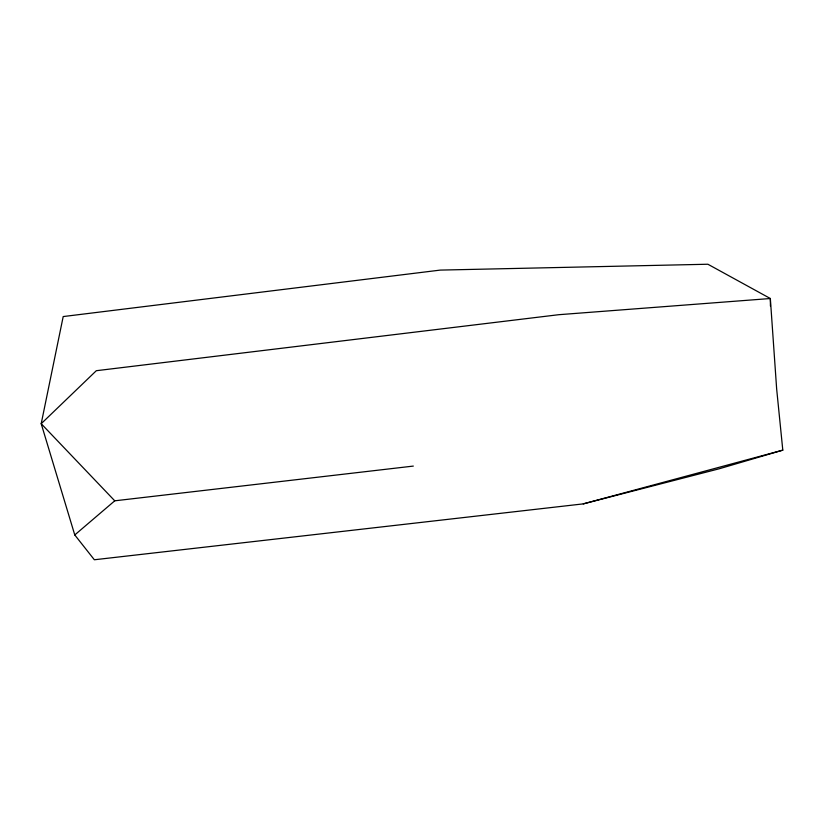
<?xml version="1.0" encoding="UTF-8"?>
<svg xmlns="http://www.w3.org/2000/svg" width="824" height="824" viewBox="0 0 824 824"><rect width="100%" height="100%" fill="white"/><g stroke="black" fill="none" stroke-linecap="round" stroke-linejoin="round"><path stroke-width="1.24" d="M74.768 534.951L41.2 423.711L63.201 316.56L440.294 270.097L707.888 264.236L770.337 298.515L776.661 389.031L782.8 450.151L719.064 468.815L583.279 503.876L94.348 559.764L74.768 534.951L114.752 500.817L413.318 466.085M583.279 503.876L782.8 450.151M114.752 500.817L41.2 423.711L96.326 370.707L558.713 314.706L770.337 298.515L770.44 306.095"/></g></svg>
